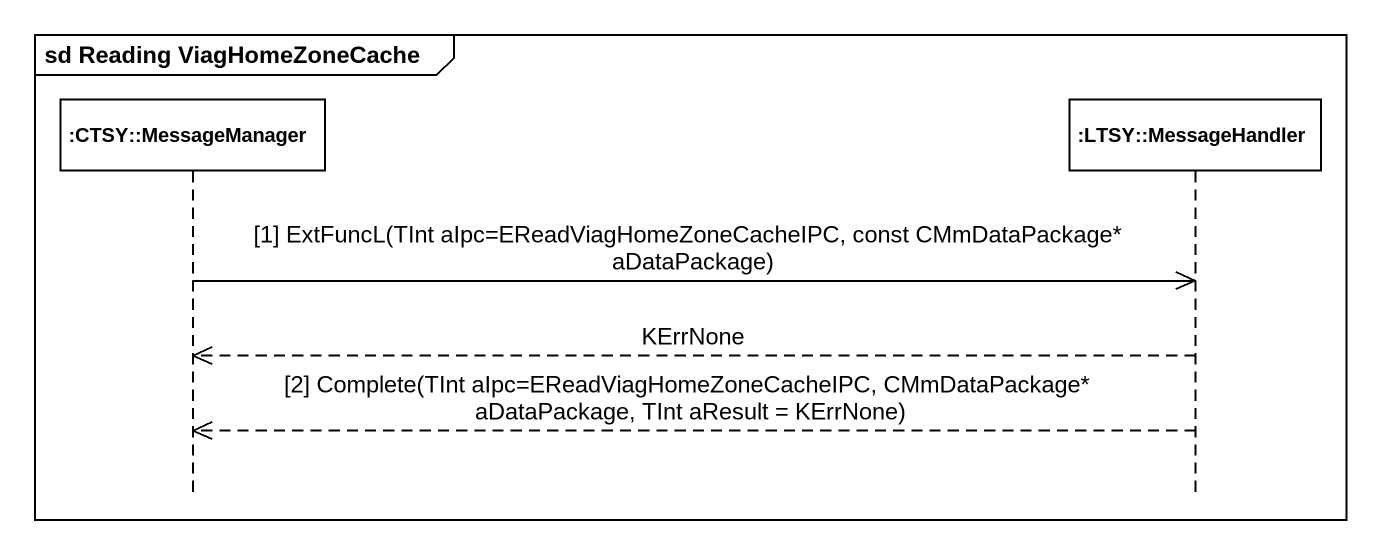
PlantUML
@startuml
mainframe sd Reading ViagHomeZoneCache
hide footbox
participant ":CTSY::MessageManager" as CTSY_MessageManager
participant ":LTSY::MessageHandler" as LTSY_MessageHandler

CTSY_MessageManager ->> LTSY_MessageHandler : [1] ExtFuncL(TInt aIpc=EReadViagHomeZoneCacheIPC, const CMmDataPackage* aDataPackage)
LTSY_MessageHandler -->> CTSY_MessageManager : KErrNone
LTSY_MessageHandler -->> CTSY_MessageManager : [2] Complete(TInt aIpc=EReadViagHomeZoneCacheIPC, CMmDataPackage* aDataPackage, TInt aResult = KErrNone)
@enduml
